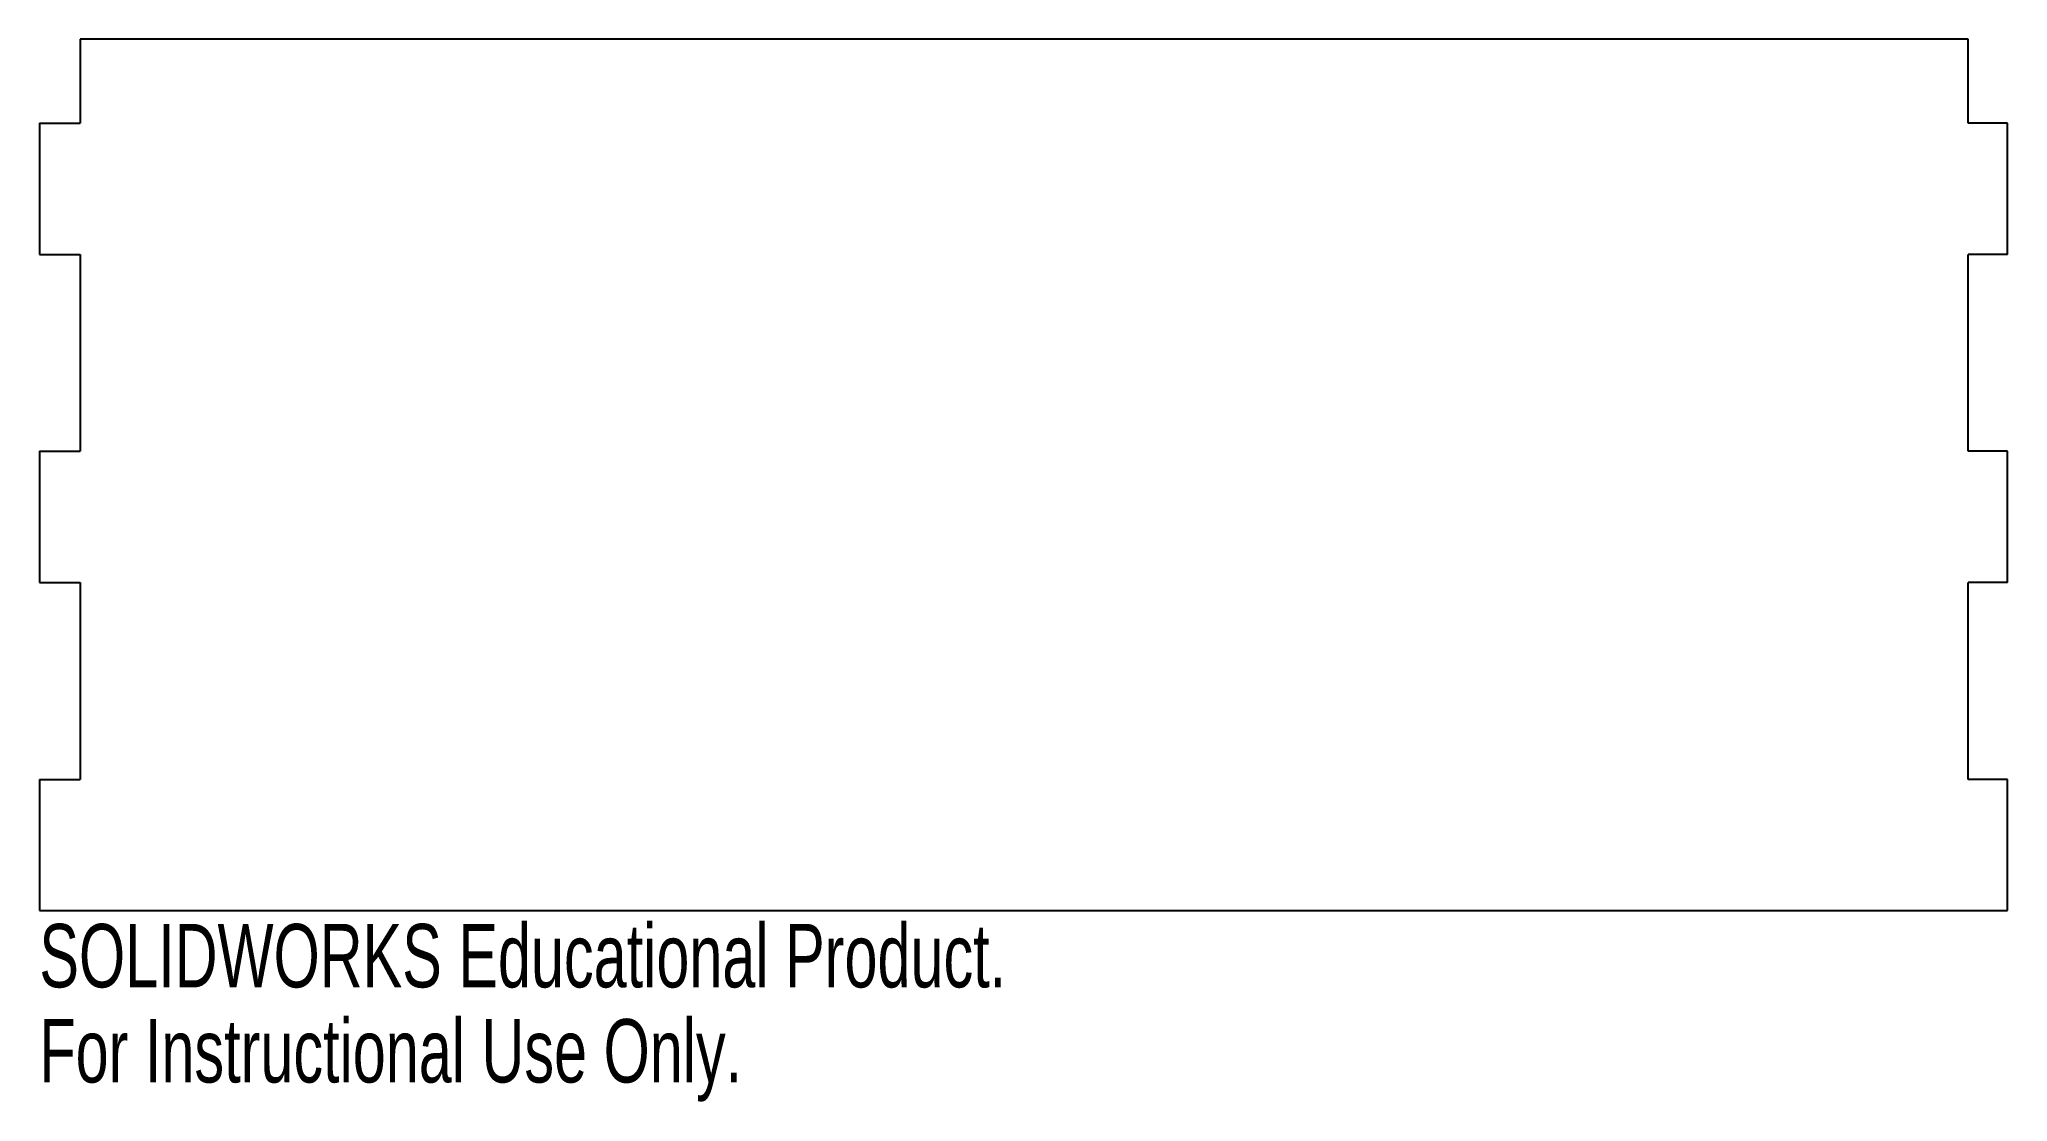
# Model space of a CAD drawing. Header units: millimetres. Extents: x 0 to 150, y 241 to 322.
import ezdxf

# ---------------------------------------------------------------- set-up
doc = ezdxf.new("R2010")
doc.units = ezdxf.units.MM
doc.styles.add('SLDTEXTSTYLE0', font='TXT', dxfattribs={"width": 0.7})

msp = doc.modelspace()

# ---------------------------------------------------------------- linework, layer by layer
at = {"color": 7, "linetype": 'Continuous', "lineweight": 25}
for p, q in [((146.99, 321.79), (3.1, 321.79)), ((3.1, 321.79), (3.1, 315.39)), ((146.99, 315.39), (146.99, 321.79)), ((0, 315.39), (3.1, 315.39)), ((0, 315.39), (0, 305.39)), ((150, 315.39), (146.99, 315.39)), ((150, 305.39), (150, 315.39)), ((0, 305.39), (3.1, 305.39)), ((3.1, 305.39), (3.1, 290.39)), ((146.99, 290.39), (146.99, 305.39)), ((150, 305.39), (146.99, 305.39)), ((0, 290.39), (3.1, 290.39)), ((0, 290.39), (0, 280.39)), ((150, 290.39), (146.99, 290.39)), ((150, 280.39), (150, 290.39)), ((0, 280.39), (3.1, 280.39)), ((3.1, 280.39), (3.1, 265.39)), ((146.99, 265.39), (146.99, 280.39)), ((150, 280.39), (146.99, 280.39)), ((0, 265.39), (3.1, 265.39)), ((0, 265.39), (0, 255.39)), ((150, 265.39), (146.99, 265.39)), ((150, 255.39), (150, 265.39)), ((0, 255.39), (150, 255.39))]:
    msp.add_line(p, q, dxfattribs=at)

# ---------------------------------------------------------------- texts
at = {"color": 7, "linetype": 'Continuous', "char_height": 4.8336, "attachment_point": 1, "style": 'SLDTEXTSTYLE0'}
for s, insert in [('SOLIDWORKS Educational Product.', (0, 254.37)), ('For Instructional Use Only.', (0, 247.12))]:
    msp.add_mtext(s, dxfattribs=dict(at, insert=insert))

doc.saveas('drawing.dxf')
